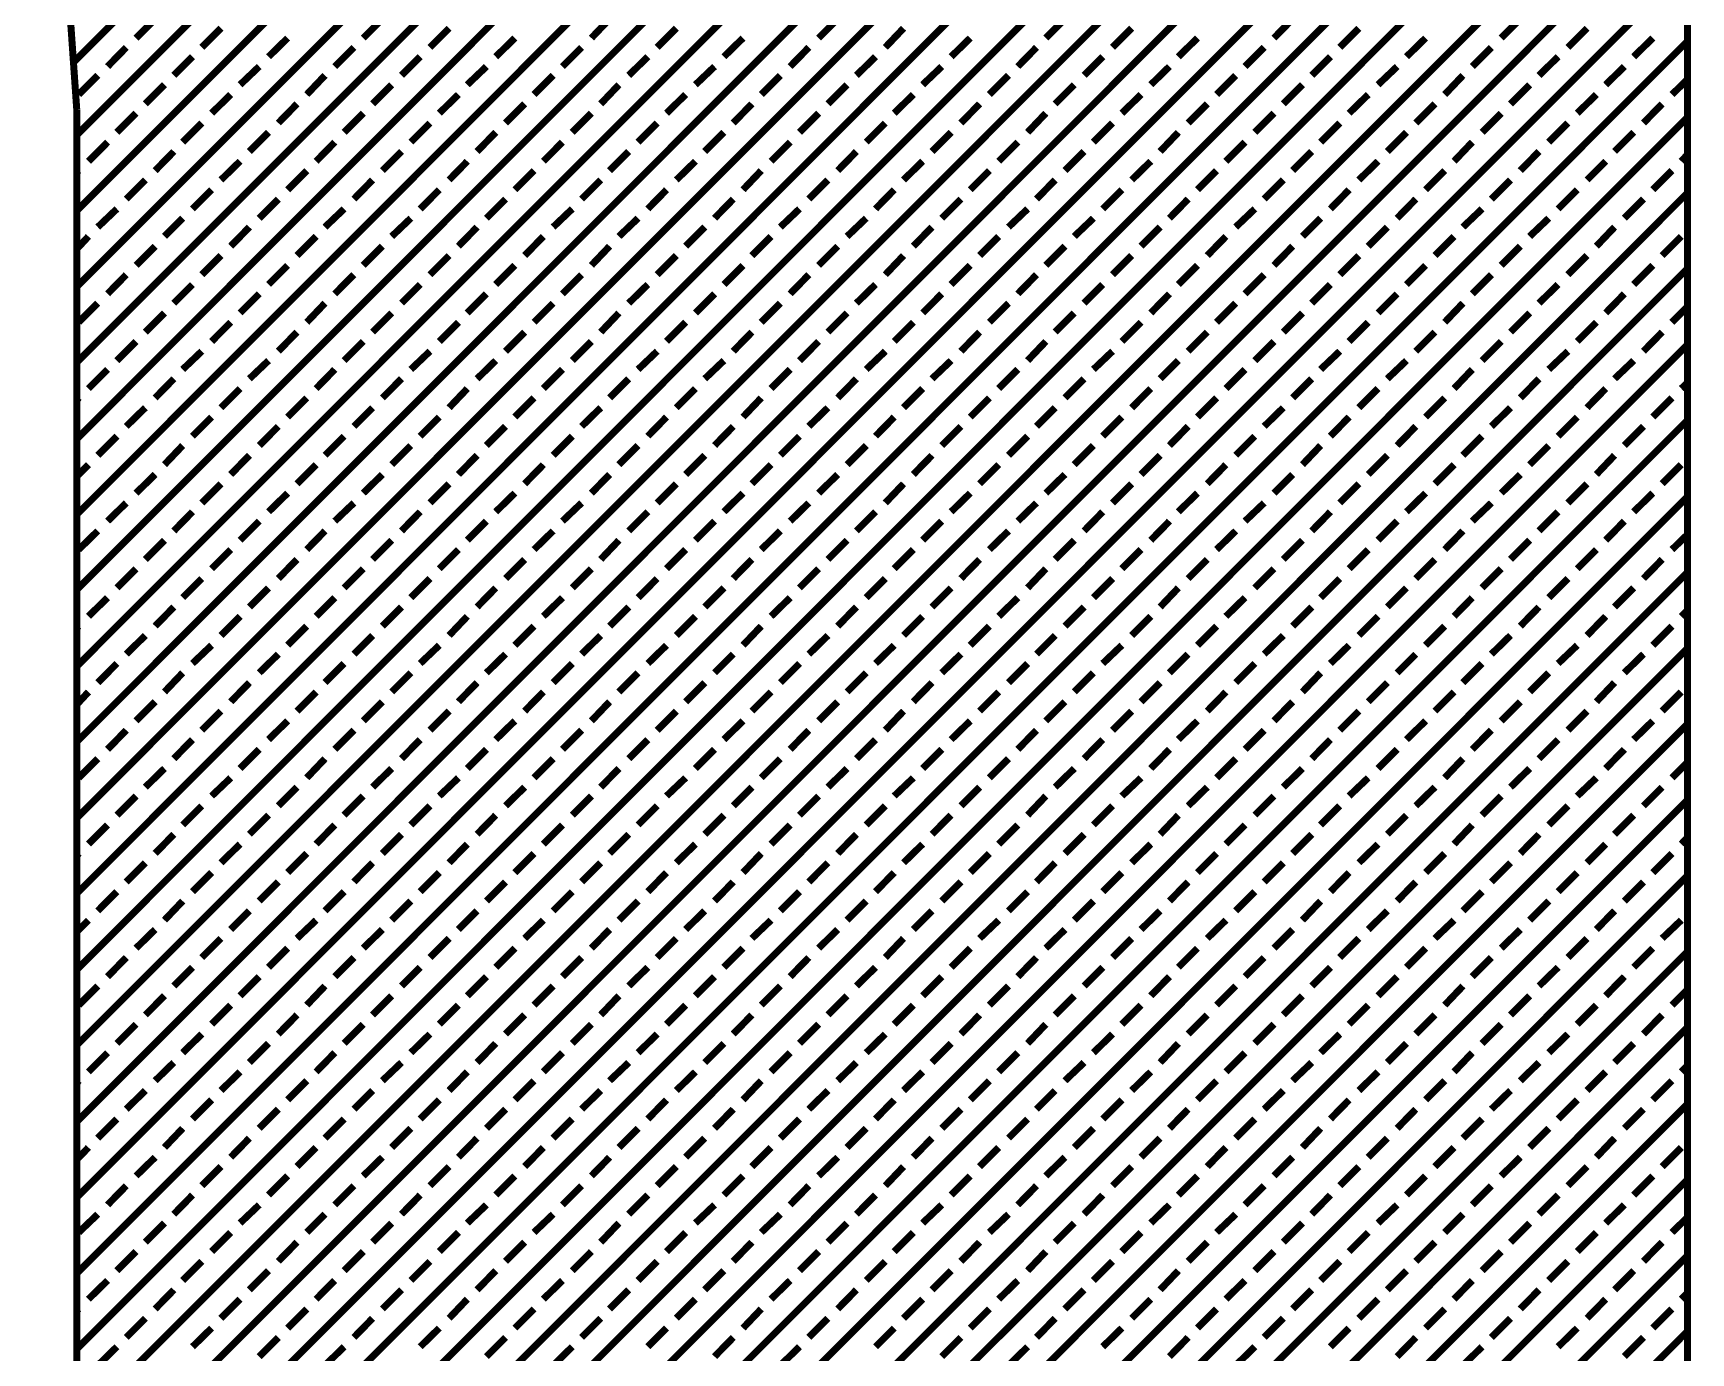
# Model space of a CAD drawing. Extents: x 2 to 176, y -19 to 159.
# Drawn here: x 106.363 to 107.266, y 118.232 to 118.95 of the extents above; entities that cross this region are included whole.
import ezdxf

# ---------------------------------------------------------------- set-up
doc = ezdxf.new("R2010")
doc.units = 0
doc.layers.add('BG_SILKSCREEN_TOP', color=7, linetype='CONTINUOUS')

msp = doc.modelspace()

# ---------------------------------------------------------------- linework, layer by layer
at = {"layer": 'BG_SILKSCREEN_TOP', "const_width": 0.00381}
for points in [[(106.385106, 118.93423), (107.198922, 119.7483)], [(106.386884, 118.894606), (107.206288, 119.714518)], [(106.386884, 118.853458), (107.2134, 119.679974)], [(106.386884, 118.812056), (107.220004, 119.645176)], [(106.386884, 118.770908), (107.226862, 119.610632)], [(106.386884, 118.729252), (107.233466, 119.576342)], [(106.386884, 118.688104), (107.24007, 119.541798)], [(106.386884, 118.64721), (107.246674, 119.507)], [(106.386884, 118.605554), (107.250484, 119.469154)], [(106.386884, 118.564406), (107.252262, 119.430038)], [(106.386884, 118.523004), (107.254548, 119.390668)], [(106.386884, 118.481856), (107.256326, 119.351806)], [(106.386884, 118.440454), (107.258612, 119.312436)], [(106.386884, 118.399306), (107.260898, 119.27332)], [(106.386884, 118.35765), (107.262676, 119.23395)], [(106.36504, 119.22125), (106.386884, 118.908322)], [(107.263692, 117.967252), (107.263692, 119.21617)], [(106.386884, 118.316502), (107.263692, 119.193564)], [(106.386884, 118.2751), (107.263692, 119.152162)], [(106.386884, 118.233952), (107.263692, 119.111014)], [(106.386884, 118.19255), (107.263692, 119.069358)], [(106.386884, 118.151402), (107.263692, 119.02821)], [(106.386884, 118.11), (107.263692, 118.986808)], [(106.419142, 118.947438), (106.429556, 118.957852)], [(106.454956, 118.942358), (106.46537, 118.952772)], [(106.54284, 118.947438), (106.553254, 118.957852)], [(106.579162, 118.942358), (106.589576, 118.952772)], [(106.667046, 118.947438), (106.676952, 118.957852)], [(106.70286, 118.942358), (106.713274, 118.952772)], [(106.790744, 118.947438), (106.801158, 118.957852)], [(106.827066, 118.942358), (106.836972, 118.952772)], [(106.914442, 118.947438), (106.924856, 118.957852)], [(106.950764, 118.942358), (106.961178, 118.952772)], [(107.038648, 118.947438), (107.048808, 118.957852)], [(107.074462, 118.942358), (107.084876, 118.952772)], [(107.162346, 118.947438), (107.17276, 118.957852)], [(107.198668, 118.942358), (107.209082, 118.952772)], [(106.386884, 118.068852), (107.263692, 118.94566)], [(106.491278, 118.937278), (106.501692, 118.947438)], [(106.614976, 118.937278), (106.62539, 118.947438)], [(106.739182, 118.937278), (106.749596, 118.947438)], [(106.86288, 118.937278), (106.873294, 118.947438)], [(106.986578, 118.937278), (106.996992, 118.947438)], [(107.110784, 118.937278), (107.121198, 118.947438)], [(107.234482, 118.937278), (107.244896, 118.947438)], [(106.403648, 118.931944), (106.413808, 118.942358)], [(106.439716, 118.927118), (106.449876, 118.937278)], [(106.527346, 118.931944), (106.53776, 118.942358)], [(106.563668, 118.927118), (106.573828, 118.937278)], [(106.651298, 118.931944), (106.661712, 118.942358)], [(106.687366, 118.927118), (106.69778, 118.937278)], [(106.77525, 118.931944), (106.78541, 118.942358)], [(106.811318, 118.927118), (106.821732, 118.937278)], [(106.899202, 118.931944), (106.909362, 118.942358)], [(106.93527, 118.927118), (106.94543, 118.937278)], [(107.0229, 118.931944), (107.033314, 118.942358)], [(107.059222, 118.927118), (107.069382, 118.937278)], [(107.146598, 118.931944), (107.157012, 118.942358)], [(107.18292, 118.927118), (107.193334, 118.937278)], [(106.3879, 118.916704), (106.398314, 118.927118)], [(106.475784, 118.922038), (106.486198, 118.931944)], [(106.512106, 118.916704), (106.522012, 118.927118)], [(106.599482, 118.922038), (106.609896, 118.931944)], [(106.635804, 118.916704), (106.646218, 118.927118)], [(106.723688, 118.922038), (106.734102, 118.931944)], [(106.759502, 118.916704), (106.769916, 118.927118)], [(106.847386, 118.922038), (106.8578, 118.931944)], [(106.883708, 118.916704), (106.894122, 118.927118)], [(106.971592, 118.922038), (106.981752, 118.931944)], [(107.007406, 118.916704), (107.01782, 118.927118)], [(107.09529, 118.922038), (107.105704, 118.931944)], [(107.131612, 118.916704), (107.141518, 118.927118)], [(107.219242, 118.922038), (107.229402, 118.931944)], [(107.25531, 118.916704), (107.263692, 118.924832)], [(106.424222, 118.911624), (106.434636, 118.922038)], [(106.46029, 118.906544), (106.470704, 118.916704)], [(106.54792, 118.911624), (106.558334, 118.922038)], [(106.584242, 118.906544), (106.594656, 118.916704)], [(106.672126, 118.911624), (106.682032, 118.922038)], [(106.70794, 118.906544), (106.718354, 118.916704)], [(106.795824, 118.911624), (106.806238, 118.922038)], [(106.831892, 118.906544), (106.842306, 118.916704)], [(106.919522, 118.911624), (106.929936, 118.922038)], [(106.955844, 118.906544), (106.966258, 118.916704)], [(107.043728, 118.911624), (107.054142, 118.922038)], [(107.079542, 118.906544), (107.089956, 118.916704)], [(107.167426, 118.911624), (107.17784, 118.922038)], [(107.203748, 118.906544), (107.214162, 118.916704)], [(106.386884, 118.908322), (106.386884, 117.955822)], [(106.408728, 118.89613), (106.419142, 118.906544)], [(106.496612, 118.90121), (106.506772, 118.911624)], [(106.532426, 118.89613), (106.54284, 118.906544)], [(106.62031, 118.90121), (106.630724, 118.911624)], [(106.656632, 118.89613), (106.667046, 118.906544)], [(106.744262, 118.90121), (106.754422, 118.911624)], [(106.78033, 118.89613), (106.790744, 118.906544)], [(106.868214, 118.90121), (106.878374, 118.911624)], [(106.904536, 118.89613), (106.914442, 118.906544)], [(106.991912, 118.90121), (107.002326, 118.911624)], [(107.028234, 118.89613), (107.038648, 118.906544)], [(107.115864, 118.90121), (107.126278, 118.911624)], [(107.151932, 118.89613), (107.162346, 118.906544)], [(107.239816, 118.90121), (107.249976, 118.911624)], [(106.386884, 118.027196), (107.263692, 118.904258)], [(106.444542, 118.890796), (106.454956, 118.90121)], [(106.568748, 118.890796), (106.579162, 118.90121)], [(106.692446, 118.890796), (106.70286, 118.90121)], [(106.816652, 118.890796), (106.827066, 118.90121)], [(106.94035, 118.890796), (106.950764, 118.90121)], [(107.064048, 118.890796), (107.074462, 118.90121)], [(107.188254, 118.890796), (107.198668, 118.90121)], [(106.393234, 118.880382), (106.403648, 118.890796)], [(106.480864, 118.885716), (106.491278, 118.89613)], [(106.517186, 118.880382), (106.527346, 118.890796)], [(106.604816, 118.885716), (106.614976, 118.89613)], [(106.640884, 118.880382), (106.651298, 118.890796)], [(106.728768, 118.885716), (106.739182, 118.89613)], [(106.764836, 118.880382), (106.77525, 118.890796)], [(106.852466, 118.885716), (106.86288, 118.89613)], [(106.888788, 118.880382), (106.899202, 118.890796)], [(106.976672, 118.885716), (106.986578, 118.89613)], [(107.012486, 118.880382), (107.0229, 118.890796)], [(107.10037, 118.885716), (107.110784, 118.89613)], [(107.136692, 118.880382), (107.146598, 118.890796)], [(107.224068, 118.885716), (107.234482, 118.89613)], [(106.429556, 118.875302), (106.439716, 118.885716)], [(106.46537, 118.870222), (106.475784, 118.880382)], [(106.553254, 118.875302), (106.563668, 118.885716)], [(106.589576, 118.870222), (106.599482, 118.880382)], [(106.676952, 118.875302), (106.687366, 118.885716)], [(106.713274, 118.870222), (106.723688, 118.880382)], [(106.801158, 118.875302), (106.811318, 118.885716)], [(106.836972, 118.870222), (106.847386, 118.880382)], [(106.924856, 118.875302), (106.93527, 118.885716)], [(106.961178, 118.870222), (106.971592, 118.880382)], [(107.048808, 118.875302), (107.059222, 118.885716)], [(107.084876, 118.870222), (107.09529, 118.880382)], [(107.17276, 118.875302), (107.18292, 118.885716)], [(107.209082, 118.870222), (107.219242, 118.880382)], [(107.26039, 118.880382), (107.263692, 118.883938)], [(106.386884, 118.874286), (106.3879, 118.875302)], [(106.501692, 118.864888), (106.512106, 118.875302)], [(106.62539, 118.864888), (106.635804, 118.875302)], [(106.749596, 118.864888), (106.759502, 118.875302)], [(106.873294, 118.864888), (106.883708, 118.875302)], [(106.996992, 118.864888), (107.007406, 118.875302)], [(107.121198, 118.864888), (107.131612, 118.875302)], [(107.244896, 118.864888), (107.25531, 118.875302)], [(106.386884, 117.986048), (107.263692, 118.86311)], [(106.413808, 118.859808), (106.424222, 118.870222)], [(106.449876, 118.854474), (106.46029, 118.864888)], [(106.53776, 118.859808), (106.54792, 118.870222)], [(106.573828, 118.854474), (106.584242, 118.864888)], [(106.661712, 118.859808), (106.672126, 118.870222)], [(106.69778, 118.854474), (106.70794, 118.864888)], [(106.78541, 118.859808), (106.795824, 118.870222)], [(106.821732, 118.854474), (106.831892, 118.864888)], [(106.909362, 118.859808), (106.919522, 118.870222)], [(106.94543, 118.854474), (106.955844, 118.864888)], [(107.033314, 118.859808), (107.043728, 118.870222)], [(107.069382, 118.854474), (107.079542, 118.864888)], [(107.157012, 118.859808), (107.167426, 118.870222)], [(107.193334, 118.854474), (107.203748, 118.864888)], [(106.398314, 118.844568), (106.408728, 118.854474)], [(106.486198, 118.849394), (106.496612, 118.859808)], [(106.522012, 118.844568), (106.532426, 118.854474)], [(106.609896, 118.849394), (106.62031, 118.859808)], [(106.646218, 118.844568), (106.656632, 118.854474)], [(106.734102, 118.849394), (106.744262, 118.859808)], [(106.769916, 118.844568), (106.78033, 118.854474)], [(106.8578, 118.849394), (106.868214, 118.859808)], [(106.894122, 118.844568), (106.904536, 118.854474)], [(106.981752, 118.849394), (106.991912, 118.859808)], [(107.01782, 118.844568), (107.028234, 118.854474)], [(107.105704, 118.849394), (107.115864, 118.859808)], [(107.141518, 118.844568), (107.151932, 118.854474)], [(107.229402, 118.849394), (107.239816, 118.859808)], [(106.434636, 118.839488), (106.444542, 118.849394)], [(106.470704, 118.834154), (106.480864, 118.844568)], [(106.558334, 118.839488), (106.568748, 118.849394)], [(106.594656, 118.834154), (106.604816, 118.844568)], [(106.682032, 118.839488), (106.692446, 118.849394)], [(106.718354, 118.834154), (106.728768, 118.844568)], [(106.806238, 118.839488), (106.816652, 118.849394)], [(106.842306, 118.834154), (106.852466, 118.844568)], [(106.929936, 118.839488), (106.94035, 118.849394)], [(106.966258, 118.834154), (106.976672, 118.844568)], [(107.054142, 118.839488), (107.064048, 118.849394)], [(107.089956, 118.834154), (107.10037, 118.844568)], [(107.17784, 118.839488), (107.188254, 118.849394)], [(107.214162, 118.834154), (107.224068, 118.844568)], [(106.386884, 118.83263), (106.393234, 118.839488)], [(106.506772, 118.829074), (106.517186, 118.839488)], [(106.630724, 118.829074), (106.640884, 118.839488)], [(106.754422, 118.829074), (106.764836, 118.839488)], [(106.878374, 118.829074), (106.888788, 118.839488)], [(107.002326, 118.829074), (107.012486, 118.839488)], [(107.126278, 118.829074), (107.136692, 118.839488)], [(107.249976, 118.829074), (107.26039, 118.839488)], [(106.419142, 118.82374), (106.429556, 118.834154)], [(106.454956, 118.81866), (106.46537, 118.829074)], [(106.54284, 118.82374), (106.553254, 118.834154)], [(106.579162, 118.81866), (106.589576, 118.829074)], [(106.667046, 118.82374), (106.676952, 118.834154)], [(106.70286, 118.81866), (106.713274, 118.829074)], [(106.790744, 118.82374), (106.801158, 118.834154)], [(106.827066, 118.81866), (106.836972, 118.829074)], [(106.914442, 118.82374), (106.924856, 118.834154)], [(106.950764, 118.81866), (106.961178, 118.829074)], [(107.038648, 118.82374), (107.048808, 118.834154)], [(107.074462, 118.81866), (107.084876, 118.829074)], [(107.162346, 118.82374), (107.17276, 118.834154)], [(107.198668, 118.81866), (107.209082, 118.829074)], [(106.387646, 117.945662), (107.263692, 118.821962)], [(106.403648, 118.808246), (106.413808, 118.81866)], [(106.491278, 118.813326), (106.501692, 118.82374)], [(106.527346, 118.808246), (106.53776, 118.81866)], [(106.614976, 118.813326), (106.62539, 118.82374)], [(106.651298, 118.808246), (106.661712, 118.81866)], [(106.739182, 118.813326), (106.749596, 118.82374)], [(106.77525, 118.808246), (106.78541, 118.81866)], [(106.86288, 118.813326), (106.873294, 118.82374)], [(106.899202, 118.808246), (106.909362, 118.81866)], [(106.986578, 118.813326), (106.996992, 118.82374)], [(107.0229, 118.808246), (107.033314, 118.81866)], [(107.110784, 118.813326), (107.121198, 118.82374)], [(107.146598, 118.808246), (107.157012, 118.81866)], [(107.234482, 118.813326), (107.244896, 118.82374)], [(106.439716, 118.803166), (106.449876, 118.813326)], [(106.475784, 118.797832), (106.486198, 118.808246)], [(106.563668, 118.803166), (106.573828, 118.813326)], [(106.599482, 118.797832), (106.609896, 118.808246)], [(106.687366, 118.803166), (106.69778, 118.813326)], [(106.723688, 118.797832), (106.734102, 118.808246)], [(106.811318, 118.803166), (106.821732, 118.813326)], [(106.847386, 118.797832), (106.8578, 118.808246)], [(106.93527, 118.803166), (106.94543, 118.813326)], [(106.971592, 118.797832), (106.981752, 118.808246)], [(107.059222, 118.803166), (107.069382, 118.813326)], [(107.09529, 118.797832), (107.105704, 118.808246)], [(107.18292, 118.803166), (107.193334, 118.813326)], [(107.219242, 118.797832), (107.229402, 118.808246)], [(106.3879, 118.792752), (106.398314, 118.803166)], [(106.512106, 118.792752), (106.522012, 118.803166)], [(106.635804, 118.792752), (106.646218, 118.803166)], [(106.759502, 118.792752), (106.769916, 118.803166)], [(106.883708, 118.792752), (106.894122, 118.803166)], [(107.007406, 118.792752), (107.01782, 118.803166)], [(107.131612, 118.792752), (107.141518, 118.803166)], [(107.25531, 118.792752), (107.263692, 118.801134)], [(106.424222, 118.787418), (106.434636, 118.797832)], [(106.46029, 118.782338), (106.470704, 118.792752)], [(106.54792, 118.787418), (106.558334, 118.797832)], [(106.584242, 118.782338), (106.594656, 118.792752)], [(106.672126, 118.787418), (106.682032, 118.797832)], [(106.70794, 118.782338), (106.718354, 118.792752)], [(106.795824, 118.787418), (106.806238, 118.797832)], [(106.831892, 118.782338), (106.842306, 118.792752)], [(106.919522, 118.787418), (106.929936, 118.797832)], [(106.955844, 118.782338), (106.966258, 118.792752)], [(107.043728, 118.787418), (107.054142, 118.797832)], [(107.079542, 118.782338), (107.089956, 118.792752)], [(107.167426, 118.787418), (107.17784, 118.797832)], [(107.203748, 118.782338), (107.214162, 118.792752)], [(106.39171, 117.908324), (107.263692, 118.78056)], [(106.408728, 118.771924), (106.419142, 118.782338)], [(106.496612, 118.777004), (106.506772, 118.787418)], [(106.532426, 118.771924), (106.54284, 118.782338)], [(106.62031, 118.777004), (106.630724, 118.787418)], [(106.656632, 118.771924), (106.667046, 118.782338)], [(106.744262, 118.777004), (106.754422, 118.787418)], [(106.78033, 118.771924), (106.790744, 118.782338)], [(106.868214, 118.777004), (106.878374, 118.787418)], [(106.904536, 118.771924), (106.914442, 118.782338)], [(106.991912, 118.777004), (107.002326, 118.787418)], [(107.028234, 118.771924), (107.038648, 118.782338)], [(107.115864, 118.777004), (107.126278, 118.787418)], [(107.151932, 118.771924), (107.162346, 118.782338)], [(107.239816, 118.777004), (107.249976, 118.787418)], [(106.444542, 118.767098), (106.454956, 118.777004)], [(106.480864, 118.762018), (106.491278, 118.771924)], [(106.568748, 118.767098), (106.579162, 118.777004)], [(106.604816, 118.762018), (106.614976, 118.771924)], [(106.692446, 118.767098), (106.70286, 118.777004)], [(106.728768, 118.762018), (106.739182, 118.771924)], [(106.816652, 118.767098), (106.827066, 118.777004)], [(106.852466, 118.762018), (106.86288, 118.771924)], [(106.94035, 118.767098), (106.950764, 118.777004)], [(106.976672, 118.762018), (106.986578, 118.771924)], [(107.064048, 118.767098), (107.074462, 118.777004)], [(107.10037, 118.762018), (107.110784, 118.771924)], [(107.188254, 118.767098), (107.198668, 118.777004)], [(107.224068, 118.762018), (107.234482, 118.771924)], [(106.393234, 118.756684), (106.403648, 118.767098)], [(106.517186, 118.756684), (106.527346, 118.767098)], [(106.640884, 118.756684), (106.651298, 118.767098)], [(106.764836, 118.756684), (106.77525, 118.767098)], [(106.888788, 118.756684), (106.899202, 118.767098)], [(107.012486, 118.756684), (107.0229, 118.767098)], [(107.136692, 118.756684), (107.146598, 118.767098)], [(106.429556, 118.751604), (106.439716, 118.762018)], [(106.46537, 118.74627), (106.475784, 118.756684)], [(106.553254, 118.751604), (106.563668, 118.762018)], [(106.589576, 118.74627), (106.599482, 118.756684)], [(106.676952, 118.751604), (106.687366, 118.762018)], [(106.713274, 118.74627), (106.723688, 118.756684)], [(106.801158, 118.751604), (106.811318, 118.762018)], [(106.836972, 118.74627), (106.847386, 118.756684)], [(106.924856, 118.751604), (106.93527, 118.762018)], [(106.961178, 118.74627), (106.971592, 118.756684)], [(107.048808, 118.751604), (107.059222, 118.762018)], [(107.084876, 118.74627), (107.09529, 118.756684)], [(107.17276, 118.751604), (107.18292, 118.762018)], [(107.209082, 118.74627), (107.219242, 118.756684)], [(107.26039, 118.756684), (107.263692, 118.759732)], [(106.386884, 118.75008), (106.3879, 118.751604)], [(106.413808, 118.73611), (106.424222, 118.74627)], [(106.501692, 118.74119), (106.512106, 118.751604)], [(106.53776, 118.73611), (106.54792, 118.74627)], [(106.62539, 118.74119), (106.635804, 118.751604)], [(106.661712, 118.73611), (106.672126, 118.74627)], [(106.749596, 118.74119), (106.759502, 118.751604)], [(106.78541, 118.73611), (106.795824, 118.74627)], [(106.873294, 118.74119), (106.883708, 118.751604)], [(106.909362, 118.73611), (106.919522, 118.74627)], [(106.996992, 118.74119), (107.007406, 118.751604)], [(107.033314, 118.73611), (107.043728, 118.74627)], [(107.121198, 118.74119), (107.131612, 118.751604)], [(107.157012, 118.73611), (107.167426, 118.74627)], [(107.244896, 118.74119), (107.25531, 118.751604)], [(106.395266, 117.870986), (107.263692, 118.739412)], [(106.449876, 118.730776), (106.46029, 118.74119)], [(106.486198, 118.725696), (106.496612, 118.73611)], [(106.573828, 118.730776), (106.584242, 118.74119)], [(106.609896, 118.725696), (106.62031, 118.73611)], [(106.69778, 118.730776), (106.70794, 118.74119)], [(106.734102, 118.725696), (106.744262, 118.73611)], [(106.821732, 118.730776), (106.831892, 118.74119)], [(106.8578, 118.725696), (106.868214, 118.73611)], [(106.94543, 118.730776), (106.955844, 118.74119)], [(106.981752, 118.725696), (106.991912, 118.73611)], [(107.069382, 118.730776), (107.079542, 118.74119)], [(107.105704, 118.725696), (107.115864, 118.73611)], [(107.193334, 118.730776), (107.203748, 118.74119)], [(107.229402, 118.725696), (107.239816, 118.73611)], [(106.398314, 118.720362), (106.408728, 118.730776)], [(106.522012, 118.720362), (106.532426, 118.730776)], [(106.646218, 118.720362), (106.656632, 118.730776)], [(106.769916, 118.720362), (106.78033, 118.730776)], [(106.894122, 118.720362), (106.904536, 118.730776)], [(107.01782, 118.720362), (107.028234, 118.730776)], [(107.141518, 118.720362), (107.151932, 118.730776)], [(106.434636, 118.715282), (106.444542, 118.725696)], [(106.470704, 118.709948), (106.480864, 118.720362)], [(106.558334, 118.715282), (106.568748, 118.725696)], [(106.594656, 118.709948), (106.604816, 118.720362)], [(106.682032, 118.715282), (106.692446, 118.725696)], [(106.718354, 118.709948), (106.728768, 118.720362)], [(106.806238, 118.715282), (106.816652, 118.725696)], [(106.842306, 118.709948), (106.852466, 118.720362)], [(106.929936, 118.715282), (106.94035, 118.725696)], [(106.966258, 118.709948), (106.976672, 118.720362)], [(107.054142, 118.715282), (107.064048, 118.725696)], [(107.089956, 118.709948), (107.10037, 118.720362)], [(107.17784, 118.715282), (107.188254, 118.725696)], [(107.214162, 118.709948), (107.224068, 118.720362)], [(106.386884, 118.708932), (106.393234, 118.715282)], [(106.419142, 118.699788), (106.429556, 118.709948)], [(106.506772, 118.704868), (106.517186, 118.715282)], [(106.54284, 118.699788), (106.553254, 118.709948)], [(106.630724, 118.704868), (106.640884, 118.715282)], [(106.667046, 118.699788), (106.676952, 118.709948)], [(106.754422, 118.704868), (106.764836, 118.715282)], [(106.790744, 118.699788), (106.801158, 118.709948)], [(106.878374, 118.704868), (106.888788, 118.715282)], [(106.914442, 118.699788), (106.924856, 118.709948)], [(107.002326, 118.704868), (107.012486, 118.715282)], [(107.038648, 118.699788), (107.048808, 118.709948)], [(107.126278, 118.704868), (107.136692, 118.715282)], [(107.162346, 118.699788), (107.17276, 118.709948)], [(107.249976, 118.704868), (107.26039, 118.715282)], [(106.454956, 118.694454), (106.46537, 118.704868)], [(106.491278, 118.689628), (106.501692, 118.699788)], [(106.579162, 118.694454), (106.589576, 118.704868)], [(106.614976, 118.689628), (106.62539, 118.699788)], [(106.70286, 118.694454), (106.713274, 118.704868)], [(106.739182, 118.689628), (106.749596, 118.699788)], [(106.827066, 118.694454), (106.836972, 118.704868)], [(106.86288, 118.689628), (106.873294, 118.699788)], [(106.950764, 118.694454), (106.961178, 118.704868)], [(106.986578, 118.689628), (106.996992, 118.699788)], [(107.074462, 118.694454), (107.084876, 118.704868)], [(107.110784, 118.689628), (107.121198, 118.699788)], [(107.198668, 118.694454), (107.209082, 118.704868)], [(107.234482, 118.689628), (107.244896, 118.699788)], [(106.403648, 118.684548), (106.413808, 118.694454)], [(106.404664, 117.838728), (107.263692, 118.697756)], [(106.527346, 118.684548), (106.53776, 118.694454)], [(106.651298, 118.684548), (106.661712, 118.694454)], [(106.77525, 118.684548), (106.78541, 118.694454)], [(106.899202, 118.684548), (106.909362, 118.694454)], [(107.0229, 118.684548), (107.033314, 118.694454)], [(107.146598, 118.684548), (107.157012, 118.694454)], [(106.439716, 118.679214), (106.449876, 118.689628)], [(106.475784, 118.674134), (106.486198, 118.684548)], [(106.563668, 118.679214), (106.573828, 118.689628)], [(106.599482, 118.674134), (106.609896, 118.684548)], [(106.687366, 118.679214), (106.69778, 118.689628)], [(106.723688, 118.674134), (106.734102, 118.684548)], [(106.811318, 118.679214), (106.821732, 118.689628)], [(106.847386, 118.674134), (106.8578, 118.684548)], [(106.93527, 118.679214), (106.94543, 118.689628)], [(106.971592, 118.674134), (106.981752, 118.684548)], [(107.059222, 118.679214), (107.069382, 118.689628)], [(107.09529, 118.674134), (107.105704, 118.684548)], [(107.18292, 118.679214), (107.193334, 118.689628)], [(107.219242, 118.674134), (107.229402, 118.684548)], [(106.3879, 118.669054), (106.398314, 118.679214)], [(106.424222, 118.66372), (106.434636, 118.674134)], [(106.512106, 118.669054), (106.522012, 118.679214)], [(106.54792, 118.66372), (106.558334, 118.674134)], [(106.635804, 118.669054), (106.646218, 118.679214)], [(106.672126, 118.66372), (106.682032, 118.674134)], [(106.759502, 118.669054), (106.769916, 118.679214)], [(106.795824, 118.66372), (106.806238, 118.674134)], [(106.883708, 118.669054), (106.894122, 118.679214)], [(106.919522, 118.66372), (106.929936, 118.674134)], [(107.007406, 118.669054), (107.01782, 118.679214)], [(107.043728, 118.66372), (107.054142, 118.674134)], [(107.131612, 118.669054), (107.141518, 118.679214)], [(107.167426, 118.66372), (107.17784, 118.674134)], [(107.25531, 118.669054), (107.263692, 118.677182)], [(106.46029, 118.65864), (106.470704, 118.669054)], [(106.496612, 118.653306), (106.506772, 118.66372)], [(106.584242, 118.65864), (106.594656, 118.669054)], [(106.62031, 118.653306), (106.630724, 118.66372)], [(106.70794, 118.65864), (106.718354, 118.669054)], [(106.744262, 118.653306), (106.754422, 118.66372)], [(106.831892, 118.65864), (106.842306, 118.669054)], [(106.868214, 118.653306), (106.878374, 118.66372)], [(106.955844, 118.65864), (106.966258, 118.669054)], [(106.991912, 118.653306), (107.002326, 118.66372)], [(107.079542, 118.65864), (107.089956, 118.669054)], [(107.115864, 118.653306), (107.126278, 118.66372)], [(107.203748, 118.65864), (107.214162, 118.669054)], [(107.239816, 118.653306), (107.249976, 118.66372)], [(106.408728, 118.648226), (106.419142, 118.65864)], [(106.414316, 117.807232), (107.263692, 118.656608)], [(106.532426, 118.648226), (106.54284, 118.65864)], [(106.656632, 118.648226), (106.667046, 118.65864)], [(106.78033, 118.648226), (106.790744, 118.65864)], [(106.904536, 118.648226), (106.914442, 118.65864)], [(107.028234, 118.648226), (107.038648, 118.65864)], [(107.151932, 118.648226), (107.162346, 118.65864)], [(106.444542, 118.642892), (106.454956, 118.653306)], [(106.480864, 118.637812), (106.491278, 118.648226)], [(106.568748, 118.642892), (106.579162, 118.653306)], [(106.604816, 118.637812), (106.614976, 118.648226)], [(106.692446, 118.642892), (106.70286, 118.653306)], [(106.728768, 118.637812), (106.739182, 118.648226)], [(106.816652, 118.642892), (106.827066, 118.653306)], [(106.852466, 118.637812), (106.86288, 118.648226)], [(106.94035, 118.642892), (106.950764, 118.653306)], [(106.976672, 118.637812), (106.986578, 118.648226)], [(107.064048, 118.642892), (107.074462, 118.653306)], [(107.10037, 118.637812), (107.110784, 118.648226)], [(107.188254, 118.642892), (107.198668, 118.653306)], [(107.224068, 118.637812), (107.234482, 118.648226)], [(106.393234, 118.632732), (106.403648, 118.642892)], [(106.429556, 118.627398), (106.439716, 118.637812)], [(106.517186, 118.632732), (106.527346, 118.642892)], [(106.553254, 118.627398), (106.563668, 118.637812)], [(106.640884, 118.632732), (106.651298, 118.642892)], [(106.676952, 118.627398), (106.687366, 118.637812)], [(106.764836, 118.632732), (106.77525, 118.642892)], [(106.801158, 118.627398), (106.811318, 118.637812)], [(106.888788, 118.632732), (106.899202, 118.642892)], [(106.924856, 118.627398), (106.93527, 118.637812)], [(107.012486, 118.632732), (107.0229, 118.642892)], [(107.048808, 118.627398), (107.059222, 118.637812)], [(107.136692, 118.632732), (107.146598, 118.642892)], [(107.17276, 118.627398), (107.18292, 118.637812)], [(107.26039, 118.632732), (107.263692, 118.636034)], [(106.386884, 118.626382), (106.3879, 118.627398)], [(106.46537, 118.622318), (106.475784, 118.632732)], [(106.501692, 118.616984), (106.512106, 118.627398)], [(106.589576, 118.622318), (106.599482, 118.632732)], [(106.62539, 118.616984), (106.635804, 118.627398)], [(106.713274, 118.622318), (106.723688, 118.632732)], [(106.749596, 118.616984), (106.759502, 118.627398)], [(106.836972, 118.622318), (106.847386, 118.632732)], [(106.873294, 118.616984), (106.883708, 118.627398)], [(106.961178, 118.622318), (106.971592, 118.632732)], [(106.996992, 118.616984), (107.007406, 118.627398)], [(107.084876, 118.622318), (107.09529, 118.632732)], [(107.121198, 118.616984), (107.131612, 118.627398)], [(107.209082, 118.622318), (107.219242, 118.632732)], [(107.244896, 118.616984), (107.25531, 118.627398)], [(106.413808, 118.612158), (106.424222, 118.622318)], [(106.53776, 118.612158), (106.54792, 118.622318)], [(106.661712, 118.612158), (106.672126, 118.622318)], [(106.78541, 118.612158), (106.795824, 118.622318)], [(106.909362, 118.612158), (106.919522, 118.622318)], [(107.033314, 118.612158), (107.043728, 118.622318)], [(107.157012, 118.612158), (107.167426, 118.622318)], [(106.426, 117.778022), (107.263692, 118.615206)], [(106.449876, 118.607078), (106.46029, 118.616984)], [(106.486198, 118.601998), (106.496612, 118.612158)], [(106.573828, 118.607078), (106.584242, 118.616984)], [(106.609896, 118.601998), (106.62031, 118.612158)], [(106.69778, 118.607078), (106.70794, 118.616984)], [(106.734102, 118.601998), (106.744262, 118.612158)], [(106.821732, 118.607078), (106.831892, 118.616984)], [(106.8578, 118.601998), (106.868214, 118.612158)], [(106.94543, 118.607078), (106.955844, 118.616984)], [(106.981752, 118.601998), (106.991912, 118.612158)], [(107.069382, 118.607078), (107.079542, 118.616984)], [(107.105704, 118.601998), (107.115864, 118.612158)], [(107.193334, 118.607078), (107.203748, 118.616984)], [(107.229402, 118.601998), (107.239816, 118.612158)], [(106.398314, 118.596664), (106.408728, 118.607078)], [(106.434636, 118.591584), (106.444542, 118.601998)], [(106.522012, 118.596664), (106.532426, 118.607078)], [(106.558334, 118.591584), (106.568748, 118.601998)], [(106.646218, 118.596664), (106.656632, 118.607078)], [(106.682032, 118.591584), (106.692446, 118.601998)], [(106.769916, 118.596664), (106.78033, 118.607078)], [(106.806238, 118.591584), (106.816652, 118.601998)], [(106.894122, 118.596664), (106.904536, 118.607078)], [(106.929936, 118.591584), (106.94035, 118.601998)], [(107.01782, 118.596664), (107.028234, 118.607078)], [(107.054142, 118.591584), (107.064048, 118.601998)], [(107.141518, 118.596664), (107.151932, 118.607078)], [(107.17784, 118.591584), (107.188254, 118.601998)], [(106.386884, 118.584726), (106.393234, 118.591584)], [(106.470704, 118.58625), (106.480864, 118.596664)], [(106.506772, 118.58117), (106.517186, 118.591584)], [(106.594656, 118.58625), (106.604816, 118.596664)], [(106.630724, 118.58117), (106.640884, 118.591584)], [(106.718354, 118.58625), (106.728768, 118.596664)], [(106.754422, 118.58117), (106.764836, 118.591584)], [(106.842306, 118.58625), (106.852466, 118.596664)], [(106.878374, 118.58117), (106.888788, 118.591584)], [(106.966258, 118.58625), (106.976672, 118.596664)], [(107.002326, 118.58117), (107.012486, 118.591584)], [(107.089956, 118.58625), (107.10037, 118.596664)], [(107.126278, 118.58117), (107.136692, 118.591584)], [(107.214162, 118.58625), (107.224068, 118.596664)], [(107.249976, 118.58117), (107.26039, 118.591584)], [(106.419142, 118.575836), (106.429556, 118.58625)], [(106.54284, 118.575836), (106.553254, 118.58625)], [(106.667046, 118.575836), (106.676952, 118.58625)], [(106.790744, 118.575836), (106.801158, 118.58625)], [(106.914442, 118.575836), (106.924856, 118.58625)], [(107.038648, 118.575836), (107.048808, 118.58625)], [(107.162346, 118.575836), (107.17276, 118.58625)], [(106.442764, 117.75313), (107.263692, 118.574058)], [(106.454956, 118.570756), (106.46537, 118.58117)], [(106.491278, 118.565676), (106.501692, 118.575836)], [(106.579162, 118.570756), (106.589576, 118.58117)], [(106.614976, 118.565676), (106.62539, 118.575836)], [(106.70286, 118.570756), (106.713274, 118.58117)], [(106.739182, 118.565676), (106.749596, 118.575836)], [(106.827066, 118.570756), (106.836972, 118.58117)], [(106.86288, 118.565676), (106.873294, 118.575836)], [(106.950764, 118.570756), (106.961178, 118.58117)], [(106.986578, 118.565676), (106.996992, 118.575836)], [(107.074462, 118.570756), (107.084876, 118.58117)], [(107.110784, 118.565676), (107.121198, 118.575836)], [(107.198668, 118.570756), (107.209082, 118.58117)], [(107.234482, 118.565676), (107.244896, 118.575836)], [(106.403648, 118.560342), (106.413808, 118.570756)], [(106.439716, 118.555262), (106.449876, 118.565676)], [(106.527346, 118.560342), (106.53776, 118.570756)], [(106.563668, 118.555262), (106.573828, 118.565676)], [(106.651298, 118.560342), (106.661712, 118.570756)], [(106.687366, 118.555262), (106.69778, 118.565676)], [(106.77525, 118.560342), (106.78541, 118.570756)], [(106.811318, 118.555262), (106.821732, 118.565676)], [(106.899202, 118.560342), (106.909362, 118.570756)], [(106.93527, 118.555262), (106.94543, 118.565676)], [(107.0229, 118.560342), (107.033314, 118.570756)], [(107.059222, 118.555262), (107.069382, 118.565676)], [(107.146598, 118.560342), (107.157012, 118.570756)], [(107.18292, 118.555262), (107.193334, 118.565676)], [(106.3879, 118.544848), (106.398314, 118.555262)], [(106.475784, 118.549928), (106.486198, 118.560342)], [(106.512106, 118.544848), (106.522012, 118.555262)], [(106.599482, 118.549928), (106.609896, 118.560342)], [(106.635804, 118.544848), (106.646218, 118.555262)], [(106.723688, 118.549928), (106.734102, 118.560342)], [(106.759502, 118.544848), (106.769916, 118.555262)], [(106.847386, 118.549928), (106.8578, 118.560342)], [(106.883708, 118.544848), (106.894122, 118.555262)], [(106.971592, 118.549928), (106.981752, 118.560342)], [(107.007406, 118.544848), (107.01782, 118.555262)], [(107.09529, 118.549928), (107.105704, 118.560342)], [(107.131612, 118.544848), (107.141518, 118.555262)], [(107.219242, 118.549928), (107.229402, 118.560342)], [(106.424222, 118.539768), (106.434636, 118.549928)], [(106.54792, 118.539768), (106.558334, 118.549928)], [(106.672126, 118.539768), (106.682032, 118.549928)], [(106.795824, 118.539768), (106.806238, 118.549928)], [(106.919522, 118.539768), (106.929936, 118.549928)], [(107.043728, 118.539768), (107.054142, 118.549928)], [(107.167426, 118.539768), (107.17784, 118.549928)], [(107.25531, 118.544848), (107.263692, 118.55323)], [(106.46029, 118.534942), (106.470704, 118.544848)], [(106.496612, 118.529608), (106.506772, 118.539768)], [(106.584242, 118.534942), (106.594656, 118.544848)], [(106.62031, 118.529608), (106.630724, 118.539768)], [(106.70794, 118.534942), (106.718354, 118.544848)], [(106.744262, 118.529608), (106.754422, 118.539768)], [(106.831892, 118.534942), (106.842306, 118.544848)], [(106.868214, 118.529608), (106.878374, 118.539768)], [(106.955844, 118.534942), (106.966258, 118.544848)], [(106.991912, 118.529608), (107.002326, 118.539768)], [(107.079542, 118.534942), (107.089956, 118.544848)], [(107.115864, 118.529608), (107.126278, 118.539768)], [(107.203748, 118.534942), (107.214162, 118.544848)], [(107.239816, 118.529608), (107.249976, 118.539768)], [(106.408728, 118.524528), (106.419142, 118.534942)], [(106.444542, 118.519194), (106.454956, 118.529608)], [(106.45902, 117.728238), (107.263692, 118.532656)], [(106.532426, 118.524528), (106.54284, 118.534942)], [(106.568748, 118.519194), (106.579162, 118.529608)], [(106.656632, 118.524528), (106.667046, 118.534942)], [(106.692446, 118.519194), (106.70286, 118.529608)], [(106.78033, 118.524528), (106.790744, 118.534942)], [(106.816652, 118.519194), (106.827066, 118.529608)], [(106.904536, 118.524528), (106.914442, 118.534942)], [(106.94035, 118.519194), (106.950764, 118.529608)], [(107.028234, 118.524528), (107.038648, 118.534942)], [(107.064048, 118.519194), (107.074462, 118.529608)], [(107.151932, 118.524528), (107.162346, 118.534942)], [(107.188254, 118.519194), (107.198668, 118.529608)], [(106.393234, 118.50878), (106.403648, 118.519194)], [(106.480864, 118.514114), (106.491278, 118.524528)], [(106.517186, 118.50878), (106.527346, 118.519194)], [(106.604816, 118.514114), (106.614976, 118.524528)], [(106.640884, 118.50878), (106.651298, 118.519194)], [(106.728768, 118.514114), (106.739182, 118.524528)], [(106.764836, 118.50878), (106.77525, 118.519194)], [(106.852466, 118.514114), (106.86288, 118.524528)], [(106.888788, 118.50878), (106.899202, 118.519194)], [(106.976672, 118.514114), (106.986578, 118.524528)], [(107.012486, 118.50878), (107.0229, 118.519194)], [(107.10037, 118.514114), (107.110784, 118.524528)], [(107.136692, 118.50878), (107.146598, 118.519194)], [(107.224068, 118.514114), (107.234482, 118.524528)], [(106.429556, 118.5037), (106.439716, 118.514114)], [(106.553254, 118.5037), (106.563668, 118.514114)], [(106.676952, 118.5037), (106.687366, 118.514114)], [(106.801158, 118.5037), (106.811318, 118.514114)], [(106.924856, 118.5037), (106.93527, 118.514114)], [(107.048808, 118.5037), (107.059222, 118.514114)], [(107.17276, 118.5037), (107.18292, 118.514114)], [(107.26039, 118.50878), (107.263692, 118.512336)], [(106.386884, 118.502176), (106.3879, 118.5037)], [(106.46537, 118.49862), (106.475784, 118.50878)], [(106.501692, 118.493286), (106.512106, 118.5037)], [(106.589576, 118.49862), (106.599482, 118.50878)], [(106.62539, 118.493286), (106.635804, 118.5037)], [(106.713274, 118.49862), (106.723688, 118.50878)], [(106.749596, 118.493286), (106.759502, 118.5037)], [(106.836972, 118.49862), (106.847386, 118.50878)], [(106.873294, 118.493286), (106.883708, 118.5037)], [(106.961178, 118.49862), (106.971592, 118.50878)], [(106.996992, 118.493286), (107.007406, 118.5037)], [(107.084876, 118.49862), (107.09529, 118.50878)], [(107.121198, 118.493286), (107.131612, 118.5037)], [(107.209082, 118.49862), (107.219242, 118.50878)], [(107.244896, 118.493286), (107.25531, 118.5037)], [(106.413808, 118.488206), (106.424222, 118.49862)], [(106.449876, 118.482872), (106.46029, 118.493286)], [(106.475784, 117.703346), (107.263692, 118.491508)], [(106.53776, 118.488206), (106.54792, 118.49862)], [(106.573828, 118.482872), (106.584242, 118.493286)], [(106.661712, 118.488206), (106.672126, 118.49862)], [(106.69778, 118.482872), (106.70794, 118.493286)], [(106.78541, 118.488206), (106.795824, 118.49862)], [(106.821732, 118.482872), (106.831892, 118.493286)], [(106.909362, 118.488206), (106.919522, 118.49862)], [(106.94543, 118.482872), (106.955844, 118.493286)], [(107.033314, 118.488206), (107.043728, 118.49862)], [(107.069382, 118.482872), (107.079542, 118.493286)], [(107.157012, 118.488206), (107.167426, 118.49862)], [(107.193334, 118.482872), (107.203748, 118.493286)], [(106.398314, 118.472458), (106.408728, 118.482872)], [(106.486198, 118.477792), (106.496612, 118.488206)], [(106.522012, 118.472458), (106.532426, 118.482872)], [(106.609896, 118.477792), (106.62031, 118.488206)], [(106.646218, 118.472458), (106.656632, 118.482872)], [(106.734102, 118.477792), (106.744262, 118.488206)], [(106.769916, 118.472458), (106.78033, 118.482872)], [(106.8578, 118.477792), (106.868214, 118.488206)], [(106.894122, 118.472458), (106.904536, 118.482872)], [(106.981752, 118.477792), (106.991912, 118.488206)], [(107.01782, 118.472458), (107.028234, 118.482872)], [(107.105704, 118.477792), (107.115864, 118.488206)], [(107.141518, 118.472458), (107.151932, 118.482872)], [(107.229402, 118.477792), (107.239816, 118.488206)], [(106.434636, 118.467378), (106.444542, 118.477792)], [(106.558334, 118.467378), (106.568748, 118.477792)], [(106.682032, 118.467378), (106.692446, 118.477792)], [(106.806238, 118.467378), (106.816652, 118.477792)], [(106.929936, 118.467378), (106.94035, 118.477792)], [(107.054142, 118.467378), (107.064048, 118.477792)], [(107.17784, 118.467378), (107.188254, 118.477792)], [(106.386884, 118.461028), (106.393234, 118.467378)], [(106.470704, 118.462298), (106.480864, 118.472458)], [(106.506772, 118.457472), (106.517186, 118.467378)], [(106.594656, 118.462298), (106.604816, 118.472458)], [(106.630724, 118.457472), (106.640884, 118.467378)], [(106.718354, 118.462298), (106.728768, 118.472458)], [(106.754422, 118.457472), (106.764836, 118.467378)], [(106.842306, 118.462298), (106.852466, 118.472458)], [(106.878374, 118.457472), (106.888788, 118.467378)], [(106.966258, 118.462298), (106.976672, 118.472458)], [(107.002326, 118.457472), (107.012486, 118.467378)], [(107.089956, 118.462298), (107.10037, 118.472458)], [(107.126278, 118.457472), (107.136692, 118.467378)], [(107.214162, 118.462298), (107.224068, 118.472458)], [(107.249976, 118.457472), (107.26039, 118.467378)], [(106.419142, 118.452138), (106.429556, 118.462298)], [(106.454956, 118.447058), (106.46537, 118.457472)], [(106.54284, 118.452138), (106.553254, 118.462298)], [(106.579162, 118.447058), (106.589576, 118.457472)], [(106.667046, 118.452138), (106.676952, 118.462298)], [(106.70286, 118.447058), (106.713274, 118.457472)], [(106.790744, 118.452138), (106.801158, 118.462298)], [(106.827066, 118.447058), (106.836972, 118.457472)], [(106.914442, 118.452138), (106.924856, 118.462298)], [(106.950764, 118.447058), (106.961178, 118.457472)], [(107.038648, 118.452138), (107.048808, 118.462298)], [(107.074462, 118.447058), (107.084876, 118.457472)], [(107.162346, 118.452138), (107.17276, 118.462298)], [(107.198668, 118.447058), (107.209082, 118.457472)], [(106.403648, 118.436644), (106.413808, 118.447058)], [(106.491278, 118.441724), (106.501692, 118.452138)], [(106.49204, 117.678708), (107.263692, 118.450106)], [(106.527346, 118.436644), (106.53776, 118.447058)], [(106.614976, 118.441724), (106.62539, 118.452138)], [(106.651298, 118.436644), (106.661712, 118.447058)], [(106.739182, 118.441724), (106.749596, 118.452138)], [(106.77525, 118.436644), (106.78541, 118.447058)], [(106.86288, 118.441724), (106.873294, 118.452138)], [(106.899202, 118.436644), (106.909362, 118.447058)], [(106.986578, 118.441724), (106.996992, 118.452138)], [(107.0229, 118.436644), (107.033314, 118.447058)], [(107.110784, 118.441724), (107.121198, 118.452138)], [(107.146598, 118.436644), (107.157012, 118.447058)], [(107.234482, 118.441724), (107.244896, 118.452138)], [(106.439716, 118.431564), (106.449876, 118.441724)], [(106.563668, 118.431564), (106.573828, 118.441724)], [(106.687366, 118.431564), (106.69778, 118.441724)], [(106.811318, 118.431564), (106.821732, 118.441724)], [(106.93527, 118.431564), (106.94543, 118.441724)], [(107.059222, 118.431564), (107.069382, 118.441724)], [(107.18292, 118.431564), (107.193334, 118.441724)], [(106.3879, 118.42115), (106.398314, 118.431564)], [(106.475784, 118.42623), (106.486198, 118.436644)], [(106.512106, 118.42115), (106.522012, 118.431564)], [(106.599482, 118.42623), (106.609896, 118.436644)], [(106.635804, 118.42115), (106.646218, 118.431564)], [(106.723688, 118.42623), (106.734102, 118.436644)], [(106.759502, 118.42115), (106.769916, 118.431564)], [(106.847386, 118.42623), (106.8578, 118.436644)], [(106.883708, 118.42115), (106.894122, 118.431564)], [(106.971592, 118.42623), (106.981752, 118.436644)], [(107.007406, 118.42115), (107.01782, 118.431564)], [(107.09529, 118.42623), (107.105704, 118.436644)], [(107.131612, 118.42115), (107.141518, 118.431564)], [(107.219242, 118.42623), (107.229402, 118.436644)], [(107.25531, 118.42115), (107.263692, 118.429532)], [(106.424222, 118.415816), (106.434636, 118.42623)], [(106.46029, 118.410736), (106.470704, 118.42115)], [(106.54792, 118.415816), (106.558334, 118.42623)], [(106.584242, 118.410736), (106.594656, 118.42115)], [(106.672126, 118.415816), (106.682032, 118.42623)], [(106.70794, 118.410736), (106.718354, 118.42115)], [(106.795824, 118.415816), (106.806238, 118.42623)], [(106.831892, 118.410736), (106.842306, 118.42115)], [(106.919522, 118.415816), (106.929936, 118.42623)], [(106.955844, 118.410736), (106.966258, 118.42115)], [(107.043728, 118.415816), (107.054142, 118.42623)], [(107.079542, 118.410736), (107.089956, 118.42115)], [(107.167426, 118.415816), (107.17784, 118.42623)], [(107.203748, 118.410736), (107.214162, 118.42115)], [(106.408728, 118.400322), (106.419142, 118.410736)], [(106.496612, 118.405402), (106.506772, 118.415816)], [(106.532426, 118.400322), (106.54284, 118.410736)], [(106.62031, 118.405402), (106.630724, 118.415816)], [(106.656632, 118.400322), (106.667046, 118.410736)], [(106.744262, 118.405402), (106.754422, 118.415816)], [(106.78033, 118.400322), (106.790744, 118.410736)], [(106.868214, 118.405402), (106.878374, 118.415816)], [(106.904536, 118.400322), (106.914442, 118.410736)], [(106.991912, 118.405402), (107.002326, 118.415816)], [(107.028234, 118.400322), (107.038648, 118.410736)], [(107.115864, 118.405402), (107.126278, 118.415816)], [(107.151932, 118.400322), (107.162346, 118.410736)], [(107.239816, 118.405402), (107.249976, 118.415816)], [(106.444542, 118.395242), (106.454956, 118.405402)], [(106.508804, 117.653816), (107.263692, 118.408958)], [(106.568748, 118.395242), (106.579162, 118.405402)], [(106.692446, 118.395242), (106.70286, 118.405402)], [(106.816652, 118.395242), (106.827066, 118.405402)], [(106.94035, 118.395242), (106.950764, 118.405402)], [(107.064048, 118.395242), (107.074462, 118.405402)], [(107.188254, 118.395242), (107.198668, 118.405402)], [(106.393234, 118.384828), (106.403648, 118.395242)], [(106.480864, 118.389908), (106.491278, 118.400322)], [(106.517186, 118.384828), (106.527346, 118.395242)], [(106.604816, 118.389908), (106.614976, 118.400322)], [(106.640884, 118.384828), (106.651298, 118.395242)], [(106.728768, 118.389908), (106.739182, 118.400322)], [(106.764836, 118.384828), (106.77525, 118.395242)], [(106.852466, 118.389908), (106.86288, 118.400322)], [(106.888788, 118.384828), (106.899202, 118.395242)], [(106.976672, 118.389908), (106.986578, 118.400322)], [(107.012486, 118.384828), (107.0229, 118.395242)], [(107.10037, 118.389908), (107.110784, 118.400322)], [(107.136692, 118.384828), (107.146598, 118.395242)], [(107.224068, 118.389908), (107.234482, 118.400322)], [(106.429556, 118.380002), (106.439716, 118.389908)], [(106.46537, 118.374668), (106.475784, 118.384828)], [(106.553254, 118.380002), (106.563668, 118.389908)], [(106.589576, 118.374668), (106.599482, 118.384828)], [(106.676952, 118.380002), (106.687366, 118.389908)], [(106.713274, 118.374668), (106.723688, 118.384828)], [(106.801158, 118.380002), (106.811318, 118.389908)], [(106.836972, 118.374668), (106.847386, 118.384828)], [(106.924856, 118.380002), (106.93527, 118.389908)], [(106.961178, 118.374668), (106.971592, 118.384828)], [(107.048808, 118.380002), (107.059222, 118.389908)], [(107.084876, 118.374668), (107.09529, 118.384828)], [(107.17276, 118.380002), (107.18292, 118.389908)], [(107.209082, 118.374668), (107.219242, 118.384828)], [(107.26039, 118.384828), (107.263692, 118.38813)], [(106.386884, 118.378478), (106.3879, 118.380002)], [(106.413808, 118.364508), (106.424222, 118.374668)], [(106.501692, 118.369588), (106.512106, 118.380002)], [(106.53776, 118.364508), (106.54792, 118.374668)], [(106.62539, 118.369588), (106.635804, 118.380002)], [(106.661712, 118.364508), (106.672126, 118.374668)], [(106.749596, 118.369588), (106.759502, 118.380002)], [(106.78541, 118.364508), (106.795824, 118.374668)], [(106.873294, 118.369588), (106.883708, 118.380002)], [(106.909362, 118.364508), (106.919522, 118.374668)], [(106.996992, 118.369588), (107.007406, 118.380002)], [(107.033314, 118.364508), (107.043728, 118.374668)], [(107.121198, 118.369588), (107.131612, 118.380002)], [(107.157012, 118.364508), (107.167426, 118.374668)], [(107.244896, 118.369588), (107.25531, 118.380002)], [(106.449876, 118.359174), (106.46029, 118.369588)], [(106.530648, 117.634258), (107.263692, 118.367302)], [(106.573828, 118.359174), (106.584242, 118.369588)], [(106.69778, 118.359174), (106.70794, 118.369588)], [(106.821732, 118.359174), (106.831892, 118.369588)], [(106.94543, 118.359174), (106.955844, 118.369588)], [(107.069382, 118.359174), (107.079542, 118.369588)], [(107.193334, 118.359174), (107.203748, 118.369588)], [(106.398314, 118.34876), (106.408728, 118.359174)], [(106.486198, 118.354094), (106.496612, 118.364508)], [(106.522012, 118.34876), (106.532426, 118.359174)], [(106.609896, 118.354094), (106.62031, 118.364508)], [(106.646218, 118.34876), (106.656632, 118.359174)], [(106.734102, 118.354094), (106.744262, 118.364508)], [(106.769916, 118.34876), (106.78033, 118.359174)], [(106.8578, 118.354094), (106.868214, 118.364508)], [(106.894122, 118.34876), (106.904536, 118.359174)], [(106.981752, 118.354094), (106.991912, 118.364508)], [(107.01782, 118.34876), (107.028234, 118.359174)], [(107.105704, 118.354094), (107.115864, 118.364508)], [(107.141518, 118.34876), (107.151932, 118.359174)], [(107.229402, 118.354094), (107.239816, 118.364508)], [(106.434636, 118.34368), (106.444542, 118.354094)], [(106.470704, 118.338346), (106.480864, 118.34876)], [(106.558334, 118.34368), (106.568748, 118.354094)], [(106.594656, 118.338346), (106.604816, 118.34876)], [(106.682032, 118.34368), (106.692446, 118.354094)], [(106.718354, 118.338346), (106.728768, 118.34876)], [(106.806238, 118.34368), (106.816652, 118.354094)], [(106.842306, 118.338346), (106.852466, 118.34876)], [(106.929936, 118.34368), (106.94035, 118.354094)], [(106.966258, 118.338346), (106.976672, 118.34876)], [(107.054142, 118.34368), (107.064048, 118.354094)], [(107.089956, 118.338346), (107.10037, 118.34876)], [(107.17784, 118.34368), (107.188254, 118.354094)], [(107.214162, 118.338346), (107.224068, 118.34876)], [(106.386884, 118.337076), (106.393234, 118.34368)], [(106.419142, 118.328186), (106.429556, 118.338346)], [(106.506772, 118.333266), (106.517186, 118.34368)], [(106.54284, 118.328186), (106.553254, 118.338346)], [(106.630724, 118.333266), (106.640884, 118.34368)], [(106.667046, 118.328186), (106.676952, 118.338346)], [(106.754422, 118.333266), (106.764836, 118.34368)], [(106.790744, 118.328186), (106.801158, 118.338346)], [(106.878374, 118.333266), (106.888788, 118.34368)], [(106.914442, 118.328186), (106.924856, 118.338346)], [(107.002326, 118.333266), (107.012486, 118.34368)], [(107.038648, 118.328186), (107.048808, 118.338346)], [(107.126278, 118.333266), (107.136692, 118.34368)], [(107.162346, 118.328186), (107.17276, 118.338346)], [(107.249976, 118.333266), (107.26039, 118.34368)], [(106.454956, 118.322852), (106.46537, 118.333266)], [(106.579162, 118.322852), (106.589576, 118.333266)], [(106.70286, 118.322852), (106.713274, 118.333266)], [(106.827066, 118.322852), (106.836972, 118.333266)], [(106.950764, 118.322852), (106.961178, 118.333266)], [(107.074462, 118.322852), (107.084876, 118.333266)], [(107.198668, 118.322852), (107.209082, 118.333266)], [(106.403648, 118.312438), (106.413808, 118.322852)], [(106.491278, 118.317772), (106.501692, 118.328186)], [(106.527346, 118.312438), (106.53776, 118.322852)], [(106.555032, 117.617748), (107.263692, 118.326154)], [(106.614976, 118.317772), (106.62539, 118.328186)], [(106.651298, 118.312438), (106.661712, 118.322852)], [(106.739182, 118.317772), (106.749596, 118.328186)], [(106.77525, 118.312438), (106.78541, 118.322852)], [(106.86288, 118.317772), (106.873294, 118.328186)], [(106.899202, 118.312438), (106.909362, 118.322852)], [(106.986578, 118.317772), (106.996992, 118.328186)], [(107.0229, 118.312438), (107.033314, 118.322852)], [(107.110784, 118.317772), (107.121198, 118.328186)], [(107.146598, 118.312438), (107.157012, 118.322852)], [(107.234482, 118.317772), (107.244896, 118.328186)], [(106.439716, 118.307358), (106.449876, 118.317772)], [(106.475784, 118.302532), (106.486198, 118.312438)], [(106.563668, 118.307358), (106.573828, 118.317772)], [(106.599482, 118.302532), (106.609896, 118.312438)], [(106.687366, 118.307358), (106.69778, 118.317772)], [(106.723688, 118.302532), (106.734102, 118.312438)], [(106.811318, 118.307358), (106.821732, 118.317772)], [(106.847386, 118.302532), (106.8578, 118.312438)], [(106.93527, 118.307358), (106.94543, 118.317772)], [(106.971592, 118.302532), (106.981752, 118.312438)], [(107.059222, 118.307358), (107.069382, 118.317772)], [(107.09529, 118.302532), (107.105704, 118.312438)], [(107.18292, 118.307358), (107.193334, 118.317772)], [(107.219242, 118.302532), (107.229402, 118.312438)], [(106.3879, 118.297452), (106.398314, 118.307358)], [(106.424222, 118.292118), (106.434636, 118.302532)], [(106.512106, 118.297452), (106.522012, 118.307358)], [(106.54792, 118.292118), (106.558334, 118.302532)], [(106.635804, 118.297452), (106.646218, 118.307358)], [(106.672126, 118.292118), (106.682032, 118.302532)], [(106.759502, 118.297452), (106.769916, 118.307358)], [(106.795824, 118.292118), (106.806238, 118.302532)], [(106.883708, 118.297452), (106.894122, 118.307358)], [(106.919522, 118.292118), (106.929936, 118.302532)], [(107.007406, 118.297452), (107.01782, 118.307358)], [(107.043728, 118.292118), (107.054142, 118.302532)], [(107.131612, 118.297452), (107.141518, 118.307358)], [(107.167426, 118.292118), (107.17784, 118.302532)], [(107.25531, 118.297452), (107.263692, 118.30558)], [(106.46029, 118.287038), (106.470704, 118.297452)], [(106.584242, 118.287038), (106.594656, 118.297452)], [(106.70794, 118.287038), (106.718354, 118.297452)], [(106.831892, 118.287038), (106.842306, 118.297452)], [(106.955844, 118.287038), (106.966258, 118.297452)], [(107.079542, 118.287038), (107.089956, 118.297452)], [(107.203748, 118.287038), (107.214162, 118.297452)], [(106.408728, 118.276624), (106.419142, 118.287038)], [(106.496612, 118.281704), (106.506772, 118.292118)], [(106.532426, 118.276624), (106.54284, 118.287038)], [(106.579924, 117.601238), (107.263692, 118.284752)], [(106.62031, 118.281704), (106.630724, 118.292118)], [(106.656632, 118.276624), (106.667046, 118.287038)], [(106.744262, 118.281704), (106.754422, 118.292118)], [(106.78033, 118.276624), (106.790744, 118.287038)], [(106.868214, 118.281704), (106.878374, 118.292118)], [(106.904536, 118.276624), (106.914442, 118.287038)], [(106.991912, 118.281704), (107.002326, 118.292118)], [(107.028234, 118.276624), (107.038648, 118.287038)], [(107.115864, 118.281704), (107.126278, 118.292118)], [(107.151932, 118.276624), (107.162346, 118.287038)], [(107.239816, 118.281704), (107.249976, 118.292118)], [(106.444542, 118.27129), (106.454956, 118.281704)], [(106.480864, 118.26621), (106.491278, 118.276624)], [(106.568748, 118.27129), (106.579162, 118.281704)], [(106.604816, 118.26621), (106.614976, 118.276624)], [(106.692446, 118.27129), (106.70286, 118.281704)], [(106.728768, 118.26621), (106.739182, 118.276624)], [(106.816652, 118.27129), (106.827066, 118.281704)], [(106.852466, 118.26621), (106.86288, 118.276624)], [(106.94035, 118.27129), (106.950764, 118.281704)], [(106.976672, 118.26621), (106.986578, 118.276624)], [(107.064048, 118.27129), (107.074462, 118.281704)], [(107.10037, 118.26621), (107.110784, 118.276624)], [(107.188254, 118.27129), (107.198668, 118.281704)], [(107.224068, 118.26621), (107.234482, 118.276624)], [(106.393234, 118.26113), (106.403648, 118.27129)], [(106.429556, 118.255796), (106.439716, 118.26621)], [(106.517186, 118.26113), (106.527346, 118.27129)], [(106.553254, 118.255796), (106.563668, 118.26621)], [(106.640884, 118.26113), (106.651298, 118.27129)], [(106.676952, 118.255796), (106.687366, 118.26621)], [(106.764836, 118.26113), (106.77525, 118.27129)], [(106.801158, 118.255796), (106.811318, 118.26621)], [(106.888788, 118.26113), (106.899202, 118.27129)], [(106.924856, 118.255796), (106.93527, 118.26621)], [(107.012486, 118.26113), (107.0229, 118.27129)], [(107.048808, 118.255796), (107.059222, 118.26621)], [(107.136692, 118.26113), (107.146598, 118.27129)], [(107.17276, 118.255796), (107.18292, 118.26621)], [(106.46537, 118.250716), (106.475784, 118.26113)], [(106.589576, 118.250716), (106.599482, 118.26113)], [(106.713274, 118.250716), (106.723688, 118.26113)], [(106.836972, 118.250716), (106.847386, 118.26113)], [(106.961178, 118.250716), (106.971592, 118.26113)], [(107.084876, 118.250716), (107.09529, 118.26113)], [(107.209082, 118.250716), (107.219242, 118.26113)], [(107.26039, 118.26113), (107.263692, 118.264432)], [(106.386884, 118.25478), (106.3879, 118.255796)], [(106.413808, 118.240302), (106.424222, 118.250716)], [(106.501692, 118.245382), (106.512106, 118.255796)], [(106.53776, 118.240302), (106.54792, 118.250716)], [(106.62539, 118.245382), (106.635804, 118.255796)], [(106.661712, 118.240302), (106.672126, 118.250716)], [(106.749596, 118.245382), (106.759502, 118.255796)], [(106.78541, 118.240302), (106.795824, 118.250716)], [(106.873294, 118.245382), (106.883708, 118.255796)], [(106.909362, 118.240302), (106.919522, 118.250716)], [(106.996992, 118.245382), (107.007406, 118.255796)], [(107.033314, 118.240302), (107.043728, 118.250716)], [(107.121198, 118.245382), (107.131612, 118.255796)], [(107.157012, 118.240302), (107.167426, 118.250716)], [(107.244896, 118.245382), (107.25531, 118.255796)], [(106.449876, 118.235222), (106.46029, 118.245382)], [(106.486198, 118.229888), (106.496612, 118.240302)], [(106.573828, 118.235222), (106.584242, 118.245382)], [(106.604816, 117.584474), (107.263692, 118.243604)], [(106.609896, 118.229888), (106.62031, 118.240302)], [(106.69778, 118.235222), (106.70794, 118.245382)], [(106.734102, 118.229888), (106.744262, 118.240302)], [(106.821732, 118.235222), (106.831892, 118.245382)], [(106.8578, 118.229888), (106.868214, 118.240302)], [(106.94543, 118.235222), (106.955844, 118.245382)], [(106.981752, 118.229888), (106.991912, 118.240302)], [(107.069382, 118.235222), (107.079542, 118.245382)], [(107.105704, 118.229888), (107.115864, 118.240302)], [(107.193334, 118.235222), (107.203748, 118.245382)], [(107.229402, 118.229888), (107.239816, 118.240302)], [(106.398314, 118.225062), (106.408728, 118.235222)], [(106.522012, 118.225062), (106.532426, 118.235222)], [(106.646218, 118.225062), (106.656632, 118.235222)], [(106.769916, 118.225062), (106.78033, 118.235222)], [(106.894122, 118.225062), (106.904536, 118.235222)], [(107.01782, 118.225062), (107.028234, 118.235222)], [(107.141518, 118.225062), (107.151932, 118.235222)]]:
    msp.add_lwpolyline(points, dxfattribs=at)

doc.saveas('drawing.dxf')
